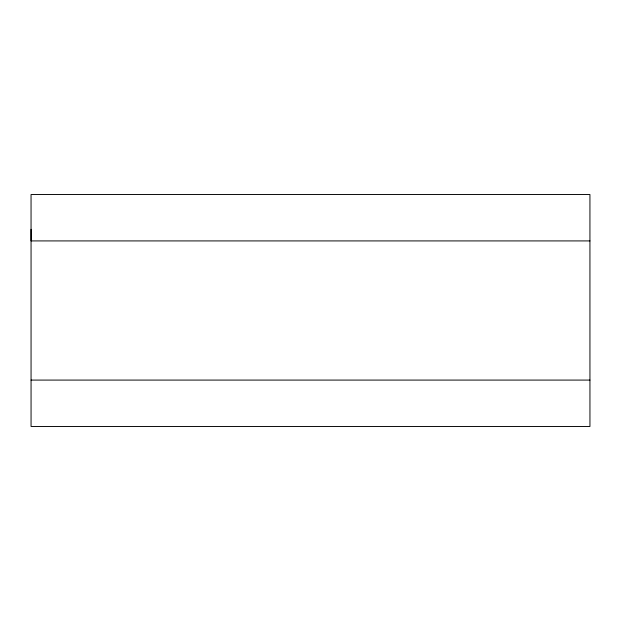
<?xml version="1.0" encoding="UTF-8"?>
<svg xmlns="http://www.w3.org/2000/svg" width="621" height="621" viewBox="0 0 621 621"><rect width="100%" height="100%" fill="white"/><g stroke="black" fill="none" stroke-linecap="round" stroke-linejoin="round"><path stroke-width="0.93" d="M31.058 229.32L31.058 426.472L589.95 426.472L589.934 194.528L31.05 194.528L31.05 240.917L589.95 240.917M31.05 380.083L589.95 380.083"/></g></svg>
